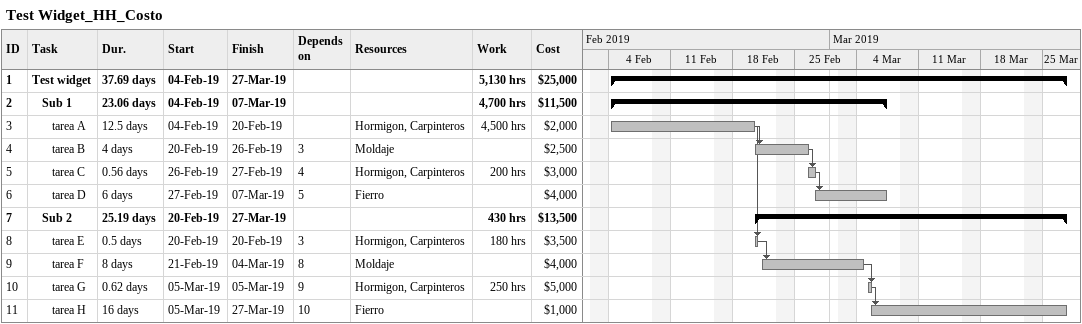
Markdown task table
Test Widget_HH_Costo

| ID | Level | Task | Duration | Start | Finish | Predecessors | Resources | Work (h) | Cost ($) |
|---|---|---|---|---|---|---|---|---|---|
| 1 | 1 | **Test widget** | 37.69d | 2019-02-04 | 2019-03-27 |  |  | 5130 | 25000 |
| 2 | 2 | **Sub 1** | 23.06d | 2019-02-04 | 2019-03-07 |  |  | 4700 | 11500 |
| 3 | 3 | tarea A | 12.5d | 2019-02-04 | 2019-02-20 |  | Hormigon, Carpinteros | 4500 | 2000 |
| 4 | 3 | tarea B | 4d | 2019-02-20 | 2019-02-26 | 3 | Moldaje |  | 2500 |
| 5 | 3 | tarea C | 0.56d | 2019-02-26 | 2019-02-27 | 4 | Hormigon, Carpinteros | 200 | 3000 |
| 6 | 3 | tarea D | 6d | 2019-02-27 | 2019-03-07 | 5 | Fierro |  | 4000 |
| 7 | 2 | **Sub 2** | 25.19d | 2019-02-20 | 2019-03-27 |  |  | 430 | 13500 |
| 8 | 3 | tarea E | 0.5d | 2019-02-20 | 2019-02-20 | 3 | Hormigon, Carpinteros | 180 | 3500 |
| 9 | 3 | tarea F | 8d | 2019-02-21 | 2019-03-04 | 8 | Moldaje |  | 4000 |
| 10 | 3 | tarea G | 0.62d | 2019-03-05 | 2019-03-05 | 9 | Hormigon, Carpinteros | 250 | 5000 |
| 11 | 3 | tarea H | 16d | 2019-03-05 | 2019-03-27 | 10 | Fierro |  | 1000 |
